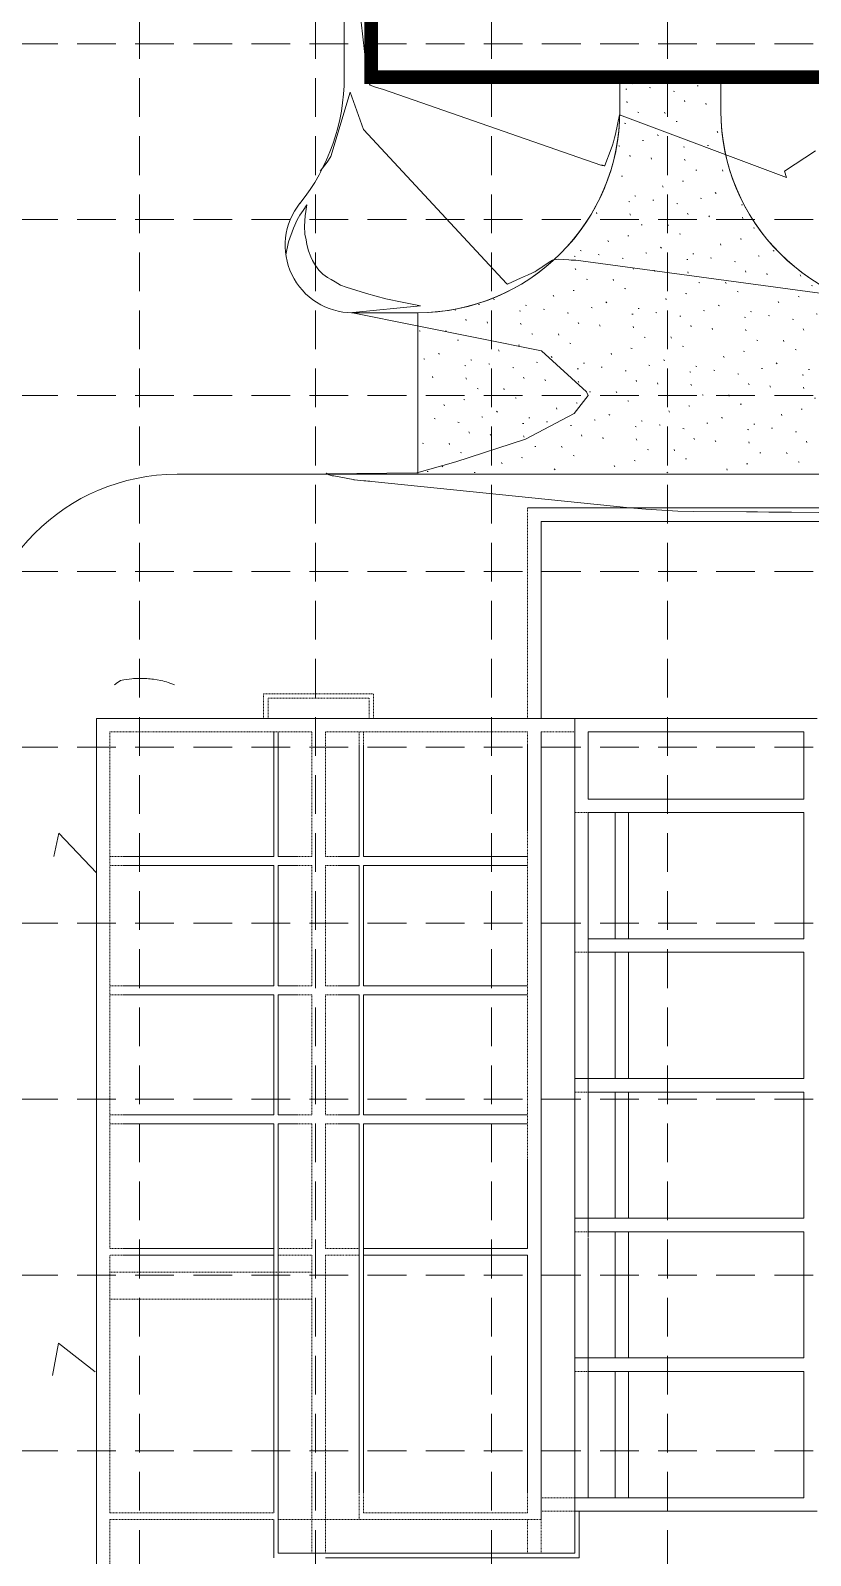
# Model space of a CAD drawing. Header units: feet. Extents: x 2483421 to 2485095, y 6854873 to 6855921.
# Drawn here: x 2484398.5 to 2484514.3, y 6855303.1 to 6855529.6 of the extents above; entities that cross this region are included whole.
import ezdxf

# ---------------------------------------------------------------- set-up
doc = ezdxf.new("R2010")
doc.units = ezdxf.units.FT
doc.header["$MEASUREMENT"] = 0
doc.linetypes.add('HIDDEN', pattern=[0.375, 0.25, -0.125])
doc.linetypes.add('HIDDEN2', pattern=[0.1875, 0.125, -0.0625])
for name, color, linetype, lineweight in [('C-ROAD-NW', 2, 'Continuous', 0), ('M-HAT-NW', 4, 'Continuous', 0), ('M-PIPE-NW', 3, 'Continuous', 0), ('M-STR-NW', 3, 'Continuous', 0), ('P-Cont-1', 21, 'Continuous', 13), ('ZC7-TXT', 7, 'Continuous', 0)]:
    doc.layers.add(name, color=color, linetype=linetype, lineweight=lineweight)
doc.layers.add('GRID', color=254, linetype='HIDDEN')

msp = doc.modelspace()

# ---------------------------------------------------------------- hatches: boundary and pattern name
at = {"layer": 'M-HAT-NW', "lineweight": 0}
h = msp.add_hatch(dxfattribs=at)
h.set_pattern_fill('CONCR3', style=0)
h.set_pattern_definition([(-11.50266, (2484673.2242, 6855410.4668), (-41.9899452, 9.5218646), [0.15568, -145.44072]), (111.74427, (2484673.6059, 6855413.5031), (9.053583, -25.2876234), [0.21274, -145.154]), (111.74427, (2484677.2222, 6855405.1263), (9.053583, -25.2876234), [0.2126, -145.15415]), (111.74427, (2484674.0635, 6855405.5077), (9.053583, -25.2876234), [0.21246, -145.1543]), (-39.00304, (2484678.0745, 6855408.7523), (-76.799433, 60.565393), [0.19545, -109.6789]), (111.74427, (2484670.3404, 6855409.5359), (9.053583, -25.2876234), [0.2126, -145.15415]), (111.74427, (2484671.1186, 6855403.8142), (9.053583, -25.2876234), [0.2124, -145.15435]), (-11.50266, (2484666.1619, 6855408.2517), (-41.9899452, 9.5218646), [0.15555, -145.44084]), (-11.50266, (2484673.3751, 6855415.5347), (-41.9899452, 9.5218646), [0.15576, -145.44064]), (-11.50266, (2484668.8109, 6855407.6498), (-41.9899452, 9.5218646), [0.15555, -145.44084]), (-11.50266, (2484675.885, 6855407.9206), (-41.9899452, 9.5218646), [0.15568, -145.44072]), (-11.50266, (2484672.363, 6855407.1079), (-41.9899452, 9.5218646), [0.15564, -145.44076]), (-11.50266, (2484672.7544, 6855402.6226), (-41.9899452, 9.5218646), [0.15555, -145.44084]), (-11.50266, (2484675.1926, 6855412.1049), (-41.9899452, 9.5218646), [0.15576, -145.44064])])
h.paths.add_polyline_path([(2484530.99, 6855487.72, -0.414214), (2484500.99, 6855517.72), (2484500.99, 6855522.72), (2484485.99, 6855522.72), (2484485.99, 6855517.72, -0.414214), (2484455.99, 6855487.72), (2484455.99, 6855463.72), (2484630.3, 6855463.72, -0.414214), (2484660.3, 6855433.72), (2484683.56, 6855433.72, -0.414214), (2484713.56, 6855463.72), (2484733.06, 6855463.72), (2484733.06, 6855487.72, -0.414214), (2484703.06, 6855517.72), (2484703.06, 6855522.72), (2484636.11, 6855522.72), (2484636.11, 6855517.72, -0.414214), (2484606.11, 6855487.72)])
h = msp.add_hatch(dxfattribs=at)
h.set_pattern_fill('CONCR3', style=0)
h.set_pattern_definition([(-11.50266, (2484440.7402, 6855398.9387), (-41.9899452, 9.5218646), [0.15568, -145.44072]), (111.74427, (2484441.1218, 6855401.9749), (9.053583, -25.2876234), [0.21274, -145.15402]), (111.74427, (2484444.7382, 6855393.5982), (9.053583, -25.2876234), [0.2126, -145.15415]), (111.74427, (2484441.5795, 6855393.9796), (9.053583, -25.2876234), [0.21246, -145.1543]), (-39.00304, (2484445.5905, 6855397.2241), (-76.799433, 60.565393), [0.19545, -109.6789]), (111.74427, (2484437.8564, 6855398.0078), (9.053583, -25.2876234), [0.2126, -145.15415]), (111.74427, (2484438.6346, 6855392.286), (9.053583, -25.2876234), [0.2124, -145.15435]), (-11.50266, (2484433.6779, 6855396.7236), (-41.9899452, 9.5218646), [0.15555, -145.44084]), (-11.50266, (2484440.891, 6855404.0065), (-41.9899452, 9.5218646), [0.15576, -145.44064]), (-11.50266, (2484436.3269, 6855396.1217), (-41.9899452, 9.5218646), [0.15555, -145.44084]), (-11.50266, (2484443.401, 6855396.3925), (-41.9899452, 9.5218646), [0.15568, -145.44072]), (-11.50266, (2484439.879, 6855395.5798), (-41.9899452, 9.5218646), [0.15564, -145.44076]), (-11.50266, (2484440.2703, 6855391.0945), (-41.9899452, 9.5218646), [0.15555, -145.44084]), (-11.50266, (2484442.7086, 6855400.5768), (-41.9899452, 9.5218646), [0.15576, -145.44064])])
h.paths.add_polyline_path([(2484366.3, 6855171.47, 0.410162), (2484420.61, 6855117.47), (2484589.64, 6855117.39), (2484589.56, 6855141.38, -0.414214), (2484559.56, 6855171.38), (2484559.56, 6855173.93), (2484536.2, 6855173.97), (2484536.2, 6855171.41, -0.424012), (2484505.2, 6855141.43), (2484421.03, 6855141.47, -0.421223), (2484390.3, 6855172.54), (2484390.3, 6855433.72), (2484366.3, 6855433.72)])

# ---------------------------------------------------------------- linework, layer by layer
at = {"layer": 'C-ROAD-NW', "color": 7, "lineweight": 0, "ltscale": 0.328084}
for p, q in [((2484445.09, 6855535.08), (2484445.09, 6855522.7)), ((2484500.99, 6855522.72), (2484500.99, 6855517.72)), ((2484455.99, 6855487.72), (2484455.99, 6855463.72)), ((2484630.3, 6855463.72), (2484420.3, 6855463.72))]:
    msp.add_line(p, q, dxfattribs=at)
at = {"layer": 'C-ROAD-NW', "color": 7, "lineweight": 0, "ltscale": 0.328084, "flags": 128}
for points in [[(2484485.99, 6855517.72), (2484485.99, 6855522.72)], [(2484485.99, 6855522.72), (2484500.99, 6855522.72)], [(2484446.14, 6855487.72), (2484455.99, 6855487.72)]]:
    msp.add_lwpolyline(points, dxfattribs=at)
at = {"layer": 'C-ROAD-NW', "color": 7, "lineweight": 0, "ltscale": 0.328084, "extrusion": (0, 0, -1)}
msp.add_arc((-2484415.09, 6855522.7), 30, 180, 218.655, dxfattribs=at)
at = {"layer": 'C-ROAD-NW', "color": 7, "lineweight": 0, "ltscale": 0.328084}
for centre, radius, start, end in [((2484455.99, 6855517.72), 30, 270, 360), ((2484530.99, 6855517.72), 30, 180, 270), ((2484446.32, 6855497.72), 10, 141.345, 269.9291), ((2484446.35, 6855517.72), 30, 269.9291, 270), ((2484420.3, 6855433.72), 30, 90, 180)]:
    msp.add_arc(centre, radius, start, end, dxfattribs=at)
at = {"layer": 'GRID', "color": 252, "linetype": 'HIDDEN', "lineweight": 0, "ltscale": 23}
for p, q in [((2484414.69, 6855893.42), (2484414.69, 6854978.93)), ((2484440.81, 6855893.42), (2484440.81, 6854978.93)), ((2484466.94, 6855893.42), (2484466.94, 6854978.93)), ((2484493.06, 6855893.42), (2484493.06, 6854978.93)), ((2483448.06, 6855527.67), (2485067.81, 6855527.67)), ((2483448.06, 6855501.54), (2485067.81, 6855501.54)), ((2483448.06, 6855475.42), (2485067.81, 6855475.42)), ((2483448.06, 6855449.29), (2485067.81, 6855449.29)), ((2483448.06, 6855423.17), (2485067.81, 6855423.17)), ((2483448.06, 6855397.04), (2485067.81, 6855397.04)), ((2483448.06, 6855370.92), (2485067.81, 6855370.92)), ((2483448.06, 6855344.79), (2485067.81, 6855344.79)), ((2483448.06, 6855318.67), (2485067.81, 6855318.67))]:
    msp.add_line(p, q, dxfattribs=at)
at = {"layer": 'M-HAT-NW', "color": 7, "lineweight": 0, "ltscale": 0.328084, "flags": 128}
msp.add_lwpolyline([(2484455.99, 6855487.72), (2484455.99, 6855463.72), (2484630.3, 6855463.72, -0.414214), (2484660.3, 6855433.72), (2484683.56, 6855433.72, -0.414214), (2484713.56, 6855463.72), (2484733.06, 6855463.72), (2484733.06, 6855487.72, -0.414214), (2484703.06, 6855517.72), (2484703.06, 6855522.72), (2484636.11, 6855522.72), (2484636.11, 6855517.72, -0.414214), (2484606.11, 6855487.72), (2484530.99, 6855487.72, -0.414214), (2484500.99, 6855517.72), (2484500.99, 6855522.72), (2484485.99, 6855522.72), (2484485.99, 6855517.72, -0.414214)], format="xyb", close=True, dxfattribs=at)
msp.add_lwpolyline([(2484455.99, 6855487.72), (2484455.99, 6855463.72)], dxfattribs=at)
at = {"layer": 'M-PIPE-NW', "color": 7, "lineweight": 0, "ltscale": 0.328084}
for p, q in [((2484537.3, 6855458.72), (2484472.3, 6855458.72)), ((2484535.3, 6855456.72), (2484474.3, 6855456.72))]:
    msp.add_line(p, q, dxfattribs=at)
at = {"layer": 'M-STR-NW', "color": 7, "linetype": 'HIDDEN2', "lineweight": 0}
for p, q in [((2484433.78, 6855430.47), (2484448.78, 6855430.47)), ((2484433.78, 6855427.47), (2484433.78, 6855430.47)), ((2484448.78, 6855430.47), (2484448.78, 6855427.47))]:
    msp.add_line(p, q, dxfattribs=at)
at = {"layer": 'M-STR-NW', "color": 7, "lineweight": 0, "ltscale": 0.328084}
for p, q in [((2484485.3, 6855415.47), (2484510.55, 6855415.47)), ((2484485.3, 6855413.47), (2484513.3, 6855413.47)), ((2484485.3, 6855394.72), (2484485.3, 6855413.47)), ((2484487.3, 6855394.72), (2484487.3, 6855413.47)), ((2484513.3, 6855394.72), (2484481.3, 6855394.72)), ((2484513.3, 6855392.72), (2484481.3, 6855392.72)), ((2484487.3, 6855373.97), (2484487.3, 6855392.72)), ((2484513.3, 6855373.97), (2484479.3, 6855373.97)), ((2484513.3, 6855371.97), (2484481.3, 6855371.97)), ((2484487.3, 6855353.22), (2484487.3, 6855371.97)), ((2484513.3, 6855353.22), (2484479.3, 6855353.22)), ((2484513.3, 6855351.22), (2484481.3, 6855351.22)), ((2484487.3, 6855332.47), (2484487.3, 6855351.22)), ((2484513.3, 6855332.47), (2484479.3, 6855332.47)), ((2484513.3, 6855330.47), (2484481.3, 6855330.47)), ((2484487.3, 6855311.72), (2484487.3, 6855330.47)), ((2484513.3, 6855311.72), (2484479.3, 6855311.72)), ((2484515.3, 6855309.72), (2484479.3, 6855309.72))]:
    msp.add_line(p, q, dxfattribs=at)
at = {"layer": 'M-STR-NW', "color": 7, "linetype": 'HIDDEN2', "lineweight": 0, "flags": 128}
for points in [[(2484472.3, 6855427.47), (2484472.3, 6855458.72)], [(2484433.12, 6855427.47), (2484433.12, 6855431.13), (2484449.44, 6855431.13), (2484449.44, 6855427.47)], [(2484410.3, 6855410.77), (2484410.3, 6855425.47), (2484413.3, 6855425.47)], [(2484413.3, 6855425.47), (2484425.3, 6855425.47)], [(2484425.3, 6855425.47), (2484440.3, 6855425.47)], [(2484440.3, 6855423.47), (2484440.3, 6855425.47)], [(2484442.3, 6855425.47), (2484447.3, 6855425.47)], [(2484442.3, 6855423.47), (2484442.3, 6855425.47)], [(2484458.6, 6855425.47), (2484447.3, 6855425.47)], [(2484447.3, 6855423.47), (2484447.3, 6855425.47)], [(2484447.97, 6855423.47), (2484447.97, 6855425.47)], [(2484472.3, 6855425.47), (2484472.3, 6855425.47), (2484458.6, 6855425.47)], [(2484472.3, 6855425.47), (2484472.3, 6855423.47)], [(2484474.3, 6855425.47), (2484479.3, 6855425.47)], [(2484440.3, 6855423.47), (2484440.3, 6855406.95)], [(2484442.3, 6855423.47), (2484442.3, 6855406.95)], [(2484481.3, 6855413.47), (2484479.3, 6855413.47)], [(2484410.3, 6855394.49), (2484410.3, 6855410.77)], [(2484472.3, 6855394.49), (2484472.3, 6855410.77)], [(2484412.3, 6855406.95), (2484410.3, 6855406.95)], [(2484440.3, 6855406.95), (2484438.3, 6855406.95)], [(2484442.3, 6855406.95), (2484444.3, 6855406.95)], [(2484412.3, 6855405.62), (2484410.3, 6855405.62)], [(2484440.3, 6855405.62), (2484438.3, 6855405.62)], [(2484440.3, 6855405.62), (2484440.3, 6855387.76)], [(2484442.3, 6855405.62), (2484442.3, 6855387.76)], [(2484442.3, 6855405.62), (2484444.3, 6855405.62)], [(2484410.3, 6855378.01), (2484410.3, 6855394.49)], [(2484472.3, 6855378.01), (2484472.3, 6855394.49)], [(2484481.3, 6855392.72), (2484479.3, 6855392.72)], [(2484412.3, 6855387.76), (2484410.3, 6855387.76)], [(2484412.3, 6855386.43), (2484410.3, 6855386.43)], [(2484440.3, 6855387.76), (2484438.3, 6855387.76)], [(2484440.3, 6855386.43), (2484438.3, 6855386.43)], [(2484440.3, 6855386.43), (2484440.3, 6855368.57)], [(2484442.3, 6855387.76), (2484444.3, 6855387.76)], [(2484442.3, 6855386.43), (2484442.3, 6855368.57)], [(2484442.3, 6855386.43), (2484444.3, 6855386.43)], [(2484410.3, 6855361.99), (2484410.3, 6855378.01)], [(2484472.3, 6855361.99), (2484472.3, 6855378.01)], [(2484481.3, 6855371.97), (2484479.3, 6855371.97)], [(2484412.3, 6855368.57), (2484410.3, 6855368.57)], [(2484440.3, 6855368.57), (2484438.3, 6855368.57)], [(2484442.3, 6855368.57), (2484444.3, 6855368.57)], [(2484412.3, 6855367.24), (2484410.3, 6855367.24)], [(2484440.3, 6855367.24), (2484438.3, 6855367.24)], [(2484440.3, 6855367.24), (2484440.3, 6855348.72)], [(2484442.3, 6855367.24), (2484442.3, 6855348.72)], [(2484442.3, 6855367.24), (2484444.3, 6855367.24)], [(2484412.3, 6855348.72), (2484410.3, 6855348.72), (2484410.3, 6855361.93)], [(2484481.3, 6855351.22), (2484479.3, 6855351.22)], [(2484440.3, 6855348.72), (2484435.3, 6855348.72)], [(2484442.3, 6855348.72), (2484447.3, 6855348.72)], [(2484410.3, 6855312.47), (2484410.3, 6855347.72), (2484412.3, 6855347.72)], [(2484435.3, 6855347.72), (2484440.3, 6855347.72)], [(2484440.3, 6855347.72), (2484440.3, 6855311.8)], [(2484442.3, 6855347.72), (2484442.3, 6855311.8)], [(2484447.3, 6855347.72), (2484442.3, 6855347.72)], [(2484440.3, 6855345.22), (2484410.3, 6855345.22)], [(2484440.3, 6855341.22), (2484410.3, 6855341.22)], [(2484481.3, 6855330.47), (2484479.3, 6855330.47)], [(2484410.3, 6855309.47), (2484410.3, 6855312.47)], [(2484440.3, 6855311.8), (2484440.3, 6855308.47)], [(2484442.3, 6855311.8), (2484442.3, 6855308.47)], [(2484447.3, 6855312.47), (2484447.3, 6855308.47)], [(2484447.97, 6855309.47), (2484447.97, 6855312.47)], [(2484472.3, 6855309.47), (2484472.3, 6855312.47)], [(2484479.3, 6855311.72), (2484474.3, 6855311.72)], [(2484410.3, 6855309.47), (2484434.63, 6855309.47)], [(2484472.3, 6855309.47), (2484447.97, 6855309.47)], [(2484479.3, 6855309.72), (2484474.3, 6855309.72)], [(2484410.3, 6855260.97), (2484410.3, 6855308.47)], [(2484410.3, 6855308.47), (2484434.63, 6855308.47)], [(2484435.3, 6855308.47), (2484440.3, 6855308.47)], [(2484440.3, 6855308.47), (2484440.3, 6855303.47)], [(2484440.3, 6855308.47), (2484442.3, 6855308.47)], [(2484442.3, 6855308.47), (2484442.3, 6855303.47)], [(2484442.3, 6855308.47), (2484442.3, 6855303.47)], [(2484442.3, 6855308.47), (2484447.3, 6855308.47)], [(2484474.3, 6855308.47), (2484447.3, 6855308.47)], [(2484472.3, 6855303.47), (2484472.3, 6855308.47)], [(2484474.3, 6855303.47), (2484474.3, 6855308.47)]]:
    msp.add_lwpolyline(points, dxfattribs=at)
at = {"layer": 'M-STR-NW', "color": 7, "lineweight": 0, "ltscale": 0.328084, "flags": 128}
for points in [[(2484474.3, 6855427.47), (2484474.3, 6855456.72)], [(2484408.3, 6855427.47), (2484434.63, 6855427.47)], [(2484408.3, 6855205.97), (2484408.3, 6855427.47)], [(2484434.63, 6855427.47), (2484474.3, 6855427.47)], [(2484474.3, 6855427.47), (2484515.3, 6855427.47)], [(2484479.3, 6855303.47), (2484479.3, 6855427.47), (2484479.3, 6855427.47)], [(2484434.63, 6855406.95), (2484434.63, 6855425.47)], [(2484435.3, 6855425.47), (2484435.3, 6855410.78)], [(2484435.3, 6855406.95), (2484435.3, 6855425.47)], [(2484474.3, 6855308.47), (2484474.3, 6855425.47)], [(2484481.3, 6855419.77), (2484481.3, 6855425.47), (2484513.3, 6855425.47)], [(2484513.3, 6855425.47), (2484513.3, 6855415.47)], [(2484447.3, 6855423.47), (2484447.3, 6855410.78)], [(2484447.3, 6855406.95), (2484447.3, 6855423.47)], [(2484447.97, 6855406.95), (2484447.97, 6855423.47)], [(2484472.3, 6855410.77), (2484472.3, 6855423.47)], [(2484513.3, 6855415.47), (2484481.3, 6855415.47), (2484481.3, 6855419.77)], [(2484481.3, 6855412.67), (2484481.3, 6855413.47), (2484485.3, 6855413.47), (2484485.3, 6855394.72), (2484481.3, 6855394.72), (2484481.3, 6855402.27)], [(2484481.3, 6855412.67), (2484481.3, 6855413.47)], [(2484481.3, 6855402.27), (2484481.3, 6855413.47)], [(2484481.3, 6855412.23), (2484481.3, 6855412.55)], [(2484481.3, 6855412.23), (2484481.3, 6855412.55)], [(2484481.3, 6855412.23), (2484481.3, 6855412.55)], [(2484481.3, 6855411.73), (2484481.3, 6855412.08)], [(2484481.3, 6855411.73), (2484481.3, 6855412.08)], [(2484481.3, 6855411.73), (2484481.3, 6855412.08)], [(2484513.3, 6855413.47), (2484513.3, 6855394.72)], [(2484434.63, 6855406.95), (2484412.3, 6855406.95)], [(2484438.3, 6855406.95), (2484435.3, 6855406.95)], [(2484444.3, 6855406.95), (2484447.3, 6855406.95)], [(2484447.97, 6855406.95), (2484469.3, 6855406.95)], [(2484469.3, 6855406.95), (2484472.3, 6855406.95)], [(2484434.63, 6855405.62), (2484412.3, 6855405.62)], [(2484434.63, 6855387.76), (2484434.63, 6855405.62)], [(2484435.3, 6855405.62), (2484435.3, 6855387.77)], [(2484438.3, 6855405.62), (2484435.3, 6855405.62)], [(2484435.3, 6855387.76), (2484435.3, 6855405.62)], [(2484444.3, 6855405.62), (2484447.3, 6855405.62)], [(2484447.3, 6855405.62), (2484447.3, 6855387.77)], [(2484447.3, 6855387.76), (2484447.3, 6855405.62)], [(2484447.97, 6855405.62), (2484469.3, 6855405.62)], [(2484447.97, 6855387.76), (2484447.97, 6855405.62)], [(2484469.3, 6855405.62), (2484472.3, 6855405.62)], [(2484481.3, 6855392.72), (2484481.3, 6855402.27)], [(2484481.3, 6855381.34), (2484481.3, 6855392.72)], [(2484485.3, 6855392.72), (2484485.3, 6855373.97)], [(2484513.3, 6855392.72), (2484513.3, 6855373.97)], [(2484434.63, 6855387.76), (2484412.3, 6855387.76)], [(2484434.63, 6855386.43), (2484412.3, 6855386.43)], [(2484434.63, 6855368.57), (2484434.63, 6855386.43)], [(2484438.3, 6855387.76), (2484435.3, 6855387.76)], [(2484435.3, 6855386.43), (2484435.3, 6855368.57)], [(2484438.3, 6855386.43), (2484435.3, 6855386.43)], [(2484435.3, 6855368.57), (2484435.3, 6855386.43)], [(2484444.3, 6855387.76), (2484447.3, 6855387.76)], [(2484444.3, 6855386.43), (2484447.3, 6855386.43)], [(2484447.3, 6855386.43), (2484447.3, 6855368.57)], [(2484447.3, 6855368.57), (2484447.3, 6855386.43)], [(2484447.97, 6855387.76), (2484469.3, 6855387.76)], [(2484447.97, 6855386.43), (2484469.3, 6855386.43)], [(2484447.97, 6855368.57), (2484447.97, 6855386.43)], [(2484469.3, 6855387.76), (2484472.3, 6855387.76)], [(2484469.3, 6855386.43), (2484472.3, 6855386.43)], [(2484481.3, 6855371.97), (2484481.3, 6855381.34)], [(2484481.3, 6855371.17), (2484481.3, 6855371.97)], [(2484481.3, 6855351.22), (2484481.3, 6855371.57)], [(2484485.3, 6855371.97), (2484485.3, 6855353.22)], [(2484513.3, 6855371.97), (2484513.3, 6855353.22)], [(2484434.63, 6855368.57), (2484412.3, 6855368.57)], [(2484438.3, 6855368.57), (2484435.3, 6855368.57)], [(2484444.3, 6855368.57), (2484447.3, 6855368.57)], [(2484447.97, 6855368.57), (2484472.3, 6855368.57)], [(2484434.63, 6855367.24), (2484412.3, 6855367.24)], [(2484434.63, 6855347.72), (2484434.63, 6855367.24)], [(2484438.3, 6855367.24), (2484435.3, 6855367.24)], [(2484435.3, 6855347.72), (2484435.3, 6855367.24)], [(2484444.3, 6855367.24), (2484447.3, 6855367.24)], [(2484447.3, 6855348.72), (2484447.3, 6855367.24)], [(2484447.97, 6855367.24), (2484472.3, 6855367.24)], [(2484447.97, 6855347.72), (2484447.97, 6855367.24)], [(2484435.3, 6855363.4), (2484435.3, 6855348.72)], [(2484447.3, 6855363.4), (2484447.3, 6855348.72)], [(2484469.3, 6855348.72), (2484472.3, 6855348.72), (2484472.3, 6855361.93)], [(2484481.3, 6855350.42), (2484481.3, 6855351.22)], [(2484481.3, 6855349.98), (2484481.3, 6855350.3)], [(2484481.3, 6855349.98), (2484481.3, 6855350.3)], [(2484481.3, 6855349.98), (2484481.3, 6855350.3)], [(2484485.3, 6855351.22), (2484485.3, 6855332.47)], [(2484513.3, 6855351.22), (2484513.3, 6855332.47)], [(2484434.63, 6855348.72), (2484412.3, 6855348.72)], [(2484447.3, 6855312.47), (2484447.3, 6855312.47), (2484447.3, 6855348.72)], [(2484447.97, 6855348.72), (2484469.3, 6855348.72)], [(2484481.3, 6855349.98), (2484481.3, 6855331.32)], [(2484412.3, 6855347.72), (2484434.63, 6855347.72)], [(2484434.63, 6855309.47), (2484434.63, 6855347.72)], [(2484435.3, 6855347.72), (2484435.3, 6855312.47)], [(2484435.3, 6855308.47), (2484435.3, 6855347.72)], [(2484447.3, 6855347.72), (2484447.3, 6855312.47)], [(2484469.3, 6855347.72), (2484447.97, 6855347.72)], [(2484447.97, 6855312.47), (2484447.97, 6855347.72)], [(2484472.3, 6855312.47), (2484472.3, 6855347.72), (2484469.3, 6855347.72)], [(2484481.3, 6855331.32), (2484481.3, 6855330.47)], [(2484481.3, 6855319.09), (2484481.3, 6855330.47)], [(2484485.3, 6855330.47), (2484485.3, 6855311.72)], [(2484513.3, 6855330.47), (2484513.3, 6855311.72)], [(2484481.3, 6855319.09), (2484481.3, 6855311.72)], [(2484442.3, 6855302.8), (2484479.97, 6855302.8), (2484479.97, 6855309.72)], [(2484434.63, 6855302.8), (2484434.63, 6855308.47)], [(2484435.3, 6855303.47), (2484435.3, 6855303.47), (2484435.3, 6855308.47)], [(2484435.3, 6855303.47), (2484442.3, 6855303.47)], [(2484442.3, 6855303.47), (2484479.3, 6855303.47)]]:
    msp.add_lwpolyline(points, dxfattribs=at)
at = {"layer": 'P-Cont-1', "color": 33}
for p, q in [((2484485.95, 6855517.13), (2484510.72, 6855507.82)), ((2484510.46, 6855508.74), (2484510.72, 6855507.82)), ((2484402.74, 6855410.44), (2484408.3, 6855404.54)), ((2484408.1, 6855330.39), (2484402.68, 6855334.69))]:
    msp.add_line(p, q, dxfattribs=at)
at = {"layer": 'P-Cont-1', "color": 33, "flags": 128}
for points in [[(2484447.36, 6855533.06), (2484448.35, 6855524.36), (2484448.36, 6855524.25), (2484448.36, 6855524.15), (2484448.37, 6855524.04), (2484448.37, 6855523.94), (2484448.39, 6855523.6), (2484448.39, 6855523.53), (2484448.39, 6855523.45), (2484448.39, 6855523.38), (2484448.39, 6855523.31), (2484448.39, 6855523.22), (2484448.39, 6855523.14), (2484448.39, 6855523.08), (2484448.4, 6855522.99), (2484448.4, 6855522.94), (2484448.55, 6855522.14), (2484448.92, 6855521.49), (2484449.72, 6855521.23), (2484450.93, 6855520.86), (2484483.18, 6855509.65), (2484483.38, 6855509.61), (2484483.42, 6855509.6), (2484483.47, 6855509.59), (2484483.51, 6855509.58), (2484483.55, 6855509.56), (2484483.69, 6855509.52), (2484483.72, 6855509.51), (2484483.74, 6855509.52), (2484483.76, 6855509.53), (2484483.77, 6855509.56), (2484484.72, 6855512.04), (2484484.91, 6855512.58), (2484485.08, 6855513.12), (2484485.22, 6855513.67), (2484485.35, 6855514.22), (2484485.95, 6855517.13)], [(2484441.5, 6855508.74), (2484442.54, 6855510.1), (2484443.09, 6855510.91), (2484445.99, 6855520.47), (2484447.96, 6855514.93), (2484469.24, 6855492.03), (2484469.24, 6855492.03), (2484469.24, 6855492.02), (2484469.25, 6855492.02), (2484469.25, 6855492.02), (2484469.27, 6855492.01), (2484469.28, 6855492), (2484469.28, 6855492), (2484469.28, 6855492), (2484469.28, 6855492), (2484469.3, 6855491.98), (2484469.3, 6855491.98), (2484469.3, 6855491.98), (2484469.3, 6855491.98), (2484469.3, 6855491.98), (2484469.3, 6855491.97), (2484469.31, 6855491.97), (2484469.31, 6855491.97), (2484469.31, 6855491.97), (2484469.31, 6855491.97), (2484471.35, 6855492.88), (2484471.58, 6855492.99), (2484471.81, 6855493.09), (2484472.05, 6855493.2), (2484472.28, 6855493.3), (2484473.04, 6855493.65), (2484473.21, 6855493.73), (2484473.36, 6855493.81), (2484473.52, 6855493.9), (2484473.67, 6855493.99), (2484474.19, 6855494.33), (2484474.29, 6855494.4), (2484474.4, 6855494.47), (2484474.51, 6855494.54), (2484474.62, 6855494.61), (2484475.76, 6855495.36), (2484476.01, 6855495.5), (2484476.27, 6855495.59), (2484476.54, 6855495.64), (2484476.82, 6855495.65), (2484478.44, 6855495.55), (2484478.79, 6855495.53), (2484479.14, 6855495.52), (2484479.49, 6855495.51), (2484515.7, 6855490.62)], [(2484510.46, 6855508.74), (2484515.05, 6855511.76)], [(2484436.4, 6855496.3), (2484436.79, 6855498.24), (2484437.55, 6855500.27), (2484438.1, 6855501.5), (2484438.48, 6855502.21), (2484438.98, 6855502.92), (2484439.55, 6855503.75), (2484439.29, 6855502.13), (2484439.18, 6855500.56), (2484439.25, 6855499.39), (2484439.41, 6855498.53), (2484439.53, 6855497.85), (2484439.77, 6855496.91), (2484440.12, 6855496.02), (2484440.38, 6855495.49), (2484440.81, 6855494.71), (2484441.31, 6855494.02), (2484441.92, 6855493.46), (2484442.6, 6855492.97), (2484443.14, 6855492.63), (2484443.72, 6855492.28), (2484444.51, 6855491.79), (2484445.38, 6855491.53), (2484448.37, 6855490.56), (2484451.24, 6855489.8), (2484453.71, 6855489.26), (2484456.39, 6855488.73), (2484446.34, 6855487.75), (2484446.34, 6855487.75), (2484446.34, 6855487.74), (2484446.33, 6855487.74), (2484446.33, 6855487.74), (2484446.33, 6855487.72), (2484446.33, 6855487.72), (2484446.33, 6855487.72), (2484446.33, 6855487.72), (2484446.33, 6855487.71), (2484474.39, 6855482.05), (2484481.07, 6855475.97), (2484481.29, 6855475.42), (2484479.21, 6855472.74), (2484471.98, 6855468.96), (2484461.63, 6855465.56), (2484455.87, 6855463.92), (2484442.51, 6855463.81), (2484442.42, 6855463.91), (2484442.5, 6855463.82), (2484442.59, 6855463.75), (2484442.69, 6855463.69), (2484442.8, 6855463.65), (2484443.19, 6855463.53), (2484443.27, 6855463.51), (2484443.35, 6855463.49), (2484443.44, 6855463.48), (2484443.52, 6855463.47), (2484446.42, 6855462.96), (2484446.5, 6855462.9), (2484446.62, 6855462.88), (2484448.01, 6855462.77), (2484448.3, 6855462.74), (2484448.6, 6855462.72), (2484448.9, 6855462.69), (2484449.19, 6855462.66), (2484487.48, 6855458.74), (2484489.86, 6855458.53), (2484492.24, 6855458.37), (2484494.62, 6855458.26), (2484497, 6855458.21), (2484504.79, 6855458.13), (2484506.46, 6855458.12), (2484508.13, 6855458.1), (2484509.8, 6855458.09), (2484511.47, 6855458.07), (2484523.35, 6855457.95)], [(2484419.9, 6855432.47), (2484418.95, 6855432.79), (2484418.68, 6855432.88), (2484418.42, 6855432.95), (2484418.15, 6855433.02), (2484417.88, 6855433.07), (2484416.75, 6855433.27), (2484416.51, 6855433.31), (2484416.26, 6855433.34), (2484416.02, 6855433.36), (2484415.78, 6855433.37), (2484414.57, 6855433.41), (2484414.31, 6855433.41), (2484414.06, 6855433.4), (2484413.8, 6855433.38), (2484413.54, 6855433.35), (2484412.35, 6855433.2), (2484412.11, 6855433.15), (2484411.87, 6855433.07), (2484411.65, 6855432.96), (2484411.43, 6855432.82), (2484410.96, 6855432.47)], [(2484402.74, 6855410.44), (2484401.97, 6855406.96)], [(2484402.68, 6855334.69), (2484401.77, 6855329.85)]]:
    msp.add_lwpolyline(points, dxfattribs=at)
at = {"layer": 'ZC7-TXT', "color": 7, "lineweight": 0, "ltscale": 0.328084, "const_width": 2, "flags": 128}
msp.add_lwpolyline([(2484688.34, 6855662.7), (2484449.09, 6855662.7), (2484449.09, 6855522.7), (2484688.34, 6855522.7)], close=True, dxfattribs=at)

doc.saveas('drawing.dxf')
